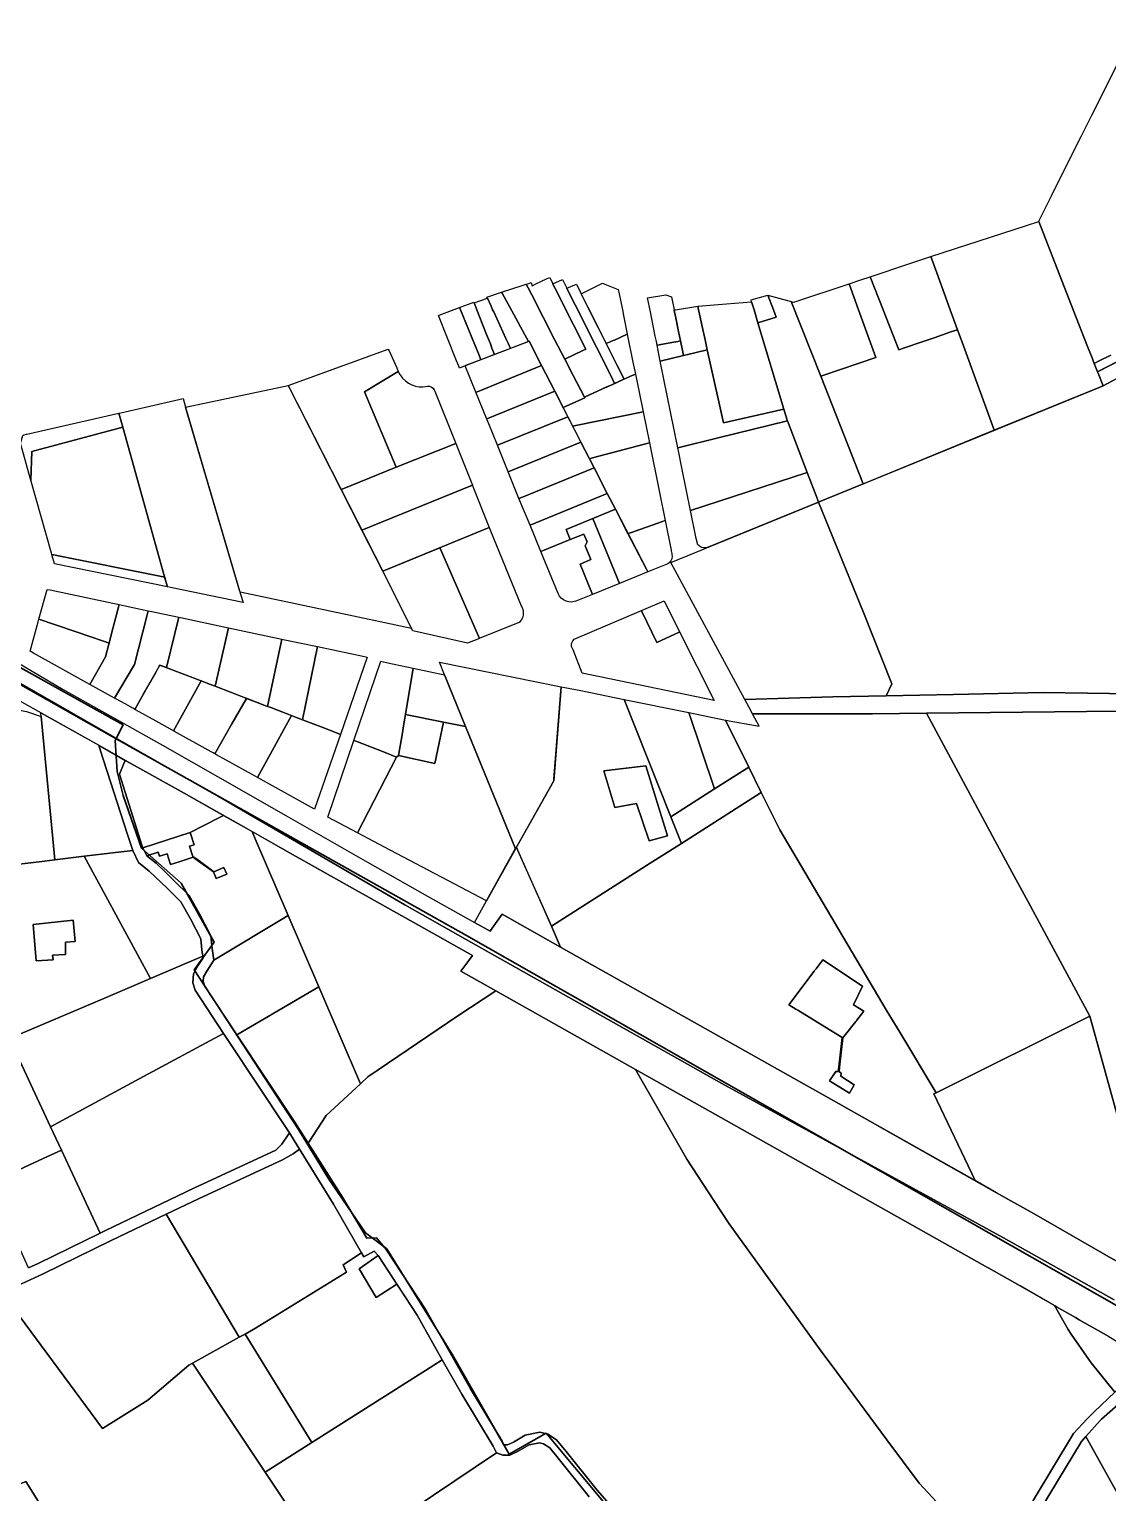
# Model space of a CAD drawing. Header units: metres. Extents: x 3 to 1027712, y 40 to 4430649.
# Drawn here: x 509090 to 509467, y 4411571 to 4412081 of the extents above; entities that cross this region are included whole.
import ezdxf

# ---------------------------------------------------------------- set-up
doc = ezdxf.new("R2010")
doc.units = ezdxf.units.M
doc.header["$MEASUREMENT"] = 0
doc.layers.add('A.ES.SDGC.CP.07003.cadastralparcel — CadastralParcel', color=1, linetype='Continuous')
doc.layers.add('Carreteras_5_km', color=2, linetype='Continuous', lineweight=30)
doc.layers.add('Itinerarios_Espacios_naturales_Protegidos_5_km', color=7, linetype='Continuous', lineweight=30, true_color=0x3800b0)

msp = doc.modelspace()

# ---------------------------------------------------------------- linework, layer by layer
at = {"layer": 'A.ES.SDGC.CP.07003.cadastralparcel — CadastralParcel', "color": 7, "linetype": 'Continuous', "flags": 128}
for points in [[(509467.79, 4411967.34), (509463.72, 4411965.32), (509462, 4411964.47), (509461.77, 4411965.06), (509461.22, 4411966.46), (509459.67, 4411970.41), (509454.67, 4411983.18), (509442.6, 4412013.96), (509442.64, 4412014.05), (509443.58, 4412015.91), (509447.11, 4412022.97), (509454.34, 4412037.41), (509457.43, 4412043.57), (509461.19, 4412051.09), (509464.12, 4412056.94), (509476.18, 4412081.03)], [(508745.02, 4412029.17), (508765.64, 4412021.24), (508790.14, 4412011.87), (508811.02, 4412003.96), (508827.6, 4411997.67), (508845.35, 4411990.66), (508866.15, 4411981.35), (508876.23, 4411976.42), (508881.7, 4411973.83), (508885.61, 4411971.98), (508909.17, 4411958.85), (508909.7, 4411957.97), (508913.53, 4411951.71), (508976.28, 4411915.09), (509070.7, 4411862.32), (509115.33, 4411836.81), (509160.79, 4411810.8), (509221.4, 4411775.67), (509242.6, 4411763.7), (509332.02, 4411713.26), (509430.37, 4411659.45), (509468.95, 4411637.78)], [(509476.9, 4411968.59), (509463.14, 4411961.52), (509462.68, 4411962.72), (509462, 4411964.47), (509463.72, 4411965.32), (509467.79, 4411967.34)], [(509498.13, 4411848.82), (509444.21, 4411849.65), (509412.9, 4411849.01), (509389.33, 4411848.52), (509391.31, 4411852.67), (509381.49, 4411877.54), (509365.79, 4411916.11), (509366.06, 4411916.22), (509366.06, 4411916.22), (509463.69, 4411956.13), (509465.05, 4411956.68), (509473.4, 4411961.03)], [(509468.95, 4411637.78), (509430.37, 4411659.45), (509332.02, 4411713.26), (509242.6, 4411763.7), (509221.4, 4411775.67), (509160.79, 4411810.8), (509115.33, 4411836.81), (509070.7, 4411862.32)], [(509083.18, 4411862), (509102.17, 4411850.74), (509136.83, 4411831.37), (509156.04, 4411820.37), (509179.85, 4411806.82), (509208.45, 4411790.46), (509229.39, 4411778.69), (509245.79, 4411769.48), (509251.16, 4411766.47), (509251.92, 4411767.51), (509255.34, 4411772.39), (509275.76, 4411760.88), (509372.96, 4411706.15), (509377.25, 4411703.73), (509427.9, 4411675.2), (509441.06, 4411667.79), (509468.68, 4411651.89)], [(509467.08, 4411624.99), (509456.76, 4411630.88), (509455.4, 4411631.66), (509448.85, 4411635.4), (509436.08, 4411642.69), (509425.15, 4411648.93), (509424.77, 4411649.15), (509301.9, 4411718.22), (509253.22, 4411745.59), (509240.99, 4411752.46), (509243.73, 4411756.21), (509244.99, 4411757.92), (509226.19, 4411768.47), (509202.07, 4411782.07), (509181.39, 4411793.68), (509164.23, 4411803.39), (509144.38, 4411814.53), (509125.78, 4411824.92), (509115.77, 4411830.65), (509083.01, 4411848.96)], [(509470.41, 4411843.19), (509403.43, 4411842.45), (509384.67, 4411842.24), (509372.75, 4411842.23), (509366.63, 4411842.23), (509342.77, 4411842.21), (509341.42, 4411844.71), (509340.03, 4411847.28), (509370.79, 4411848.14), (509389.33, 4411848.52), (509412.9, 4411849.01), (509444.21, 4411849.65), (509498.13, 4411848.82)], [(509486.82, 4411641.33), (509460.4, 4411736.83), (509438.94, 4411776.64), (509434.06, 4411785.6), (509427.32, 4411798.1), (509403.43, 4411842.45), (509470.41, 4411843.19)], [(509285.79, 4411569.17), (509274.96, 4411582.63), (509271.97, 4411586.22), (509269.78, 4411587.61), (509268.38, 4411588.01), (509264.79, 4411587.22), (509261.01, 4411585.02), (509258.02, 4411583.63), (509255.62, 4411583.63), (509253.43, 4411584.43), (509252.23, 4411586.82), (509241.27, 4411604.94), (509234.5, 4411616.91), (509225.72, 4411632.43), (509212.1, 4411653.27), (509210.7, 4411654.86), (509207.11, 4411652.87), (509206.34, 4411654.21), (509196.55, 4411671.2), (509184.66, 4411690.38), (509182.81, 4411693.36), (509181.14, 4411696.04), (509180, 4411697.89), (509159.8, 4411728.3), (509158.17, 4411730.78), (509148.24, 4411745.83), (509147.44, 4411748.42), (509147.64, 4411751.6), (509149.24, 4411754.39), (509151.03, 4411757.18), (509150.96, 4411757.7), (509150.63, 4411759.97), (509150.24, 4411763.75), (509146.65, 4411770.72), (509143.24, 4411776.64), (509138.45, 4411781.42), (509132.27, 4411787.4), (509128.48, 4411790.39), (509126.49, 4411794.57), (509124.64, 4411800.11), (509115.14, 4411829.63), (509114.61, 4411831.3), (509115.77, 4411830.65), (509123.87, 4411826.01), (509123.43, 4411824.97), (509123.43, 4411824.97), (509121.89, 4411821.23), (509129.78, 4411796.05), (509130.06, 4411795.45), (509131.37, 4411792.69), (509134.64, 4411790.11), (509138.13, 4411786.74), (509140.98, 4411783.99), (509146.12, 4411778.85), (509149.81, 4411772.45), (509153.75, 4411764.8), (509154.21, 4411760.41), (509154.79, 4411756.36), (509152.32, 4411752.52), (509151.18, 4411750.54), (509151.08, 4411748.85), (509151.53, 4411747.38), (509162.81, 4411730.28), (509183.03, 4411699.83), (509187.74, 4411692.43), (509199.67, 4411673.7), (509208.12, 4411659.38), (509211.49, 4411659.42), (509214.97, 4411655.45), (509228.8, 4411634.3), (509244.38, 4411606.76), (509255.39, 4411588.56), (509256.01, 4411587.32), (509256.26, 4411587.23), (509257.22, 4411587.23), (509259.34, 4411588.22), (509263.47, 4411590.61), (509268.49, 4411591.72), (509271.27, 4411590.93), (509274.37, 4411588.96), (509277.74, 4411584.92), (509288.54, 4411571.49), (509292.77, 4411566.69)], [(509292.77, 4411566.69), (509288.54, 4411571.49), (509277.74, 4411584.92), (509274.37, 4411588.96), (509271.27, 4411590.93), (509268.49, 4411591.72), (509263.47, 4411590.61), (509259.34, 4411588.22), (509257.22, 4411587.23), (509256.26, 4411587.23), (509256.01, 4411587.32), (509255.39, 4411588.56), (509244.38, 4411606.76), (509228.8, 4411634.3), (509214.97, 4411655.45), (509211.49, 4411659.42), (509208.12, 4411659.38), (509199.67, 4411673.7), (509187.74, 4411692.43), (509193.98, 4411702.15), (509205.97, 4411713.21), (509208.55, 4411715.59), (509239.95, 4411736.88), (509253.22, 4411745.59), (509301.9, 4411718.22), (509301.9, 4411718.22), (509319.8, 4411686.94), (509329.27, 4411672.51), (509334.61, 4411664.39), (509336.14, 4411662.26), (509366.34, 4411620.35), (509372.13, 4411612.56), (509389.63, 4411589.02), (509400.9, 4411573.85), (509427.02, 4411545.76)], [(509090.1, 4411648.98), (509093.52, 4411650.54), (509115.12, 4411661.06), (509117.02, 4411661.98), (509147.76, 4411676.74), (509176.38, 4411689.99), (509178.49, 4411692.09), (509181.14, 4411696.04), (509182.81, 4411693.36), (509184.66, 4411690.38), (509182.48, 4411688.76), (509178.71, 4411686.65), (509149.46, 4411673.12), (509138.18, 4411667.71), (509118.76, 4411658.38), (509095.23, 4411646.93), (509083.1, 4411641.35)], [(509440.7, 4411567.88), (509454.77, 4411591.26), (509459.57, 4411596.28), (509461.99, 4411598.8), (509461.99, 4411598.8), (509469.18, 4411605.65)], [(509470.35, 4411601.28), (509464.51, 4411596.22), (509464.09, 4411595.75), (509459.01, 4411590.12), (509457.51, 4411588.45), (509443.5, 4411565.13)], [(509194.6, 4411544.94), (509253.43, 4411584.43), (509255.62, 4411583.63), (509258.02, 4411583.63), (509261.01, 4411585.02), (509264.79, 4411587.22), (509268.38, 4411588.01), (509269.78, 4411587.61), (509271.97, 4411586.22), (509274.96, 4411582.63), (509285.79, 4411569.17)]]:
    msp.add_lwpolyline(points, dxfattribs=at)
for points in [[(509463.69, 4411956.13), (509427.1, 4411941.17), (509426.92, 4411941.55), (509416.33, 4411970.65), (509415.2, 4411973.73), (509414.29, 4411976.24), (509411.77, 4411983.18), (509407.01, 4411996.09), (509404.94, 4412001.72), (509438.35, 4412012.58), (509442.6, 4412013.96), (509454.67, 4411983.18), (509459.67, 4411970.41), (509461.22, 4411966.46), (509461.77, 4411965.06), (509462, 4411964.47), (509462.68, 4411962.72), (509463.14, 4411961.52), (509463.31, 4411961.08), (509465.05, 4411956.68), (509464.79, 4411956.56), (509463.69, 4411956.13)], [(509393.83, 4411998.03), (509404.94, 4412001.72), (509407.01, 4411996.09), (509411.77, 4411983.18), (509414.29, 4411976.24), (509412, 4411975.46), (509406.08, 4411973.44), (509401.64, 4411971.93), (509395.82, 4411969.95), (509393.82, 4411969.27), (509388.3, 4411983.18), (509383.74, 4411994.67), (509387.25, 4411995.84), (509393.83, 4411998.03)], [(509284.07, 4411952.72), (509284.21, 4411952.45), (509283.19, 4411951.98), (509276.7, 4411949.04), (509273.72, 4411954.82), (509269.14, 4411963.74), (509264.79, 4411972.21), (509264.57, 4411972.13), (509263.85, 4411973.45), (509263.33, 4411974.41), (509257.9, 4411984.35), (509256.76, 4411986.44), (509255.36, 4411988.98), (509255.16, 4411989.35), (509262.73, 4411991.75), (509263.8, 4411992.11), (509264.44, 4411990.87), (509265.71, 4411988.4), (509273.71, 4411972.85), (509277.29, 4411965.9), (509280.18, 4411960.29), (509283.74, 4411953.36), (509284.07, 4411952.72)], [(509277.29, 4411965.9), (509273.71, 4411972.85), (509265.71, 4411988.4), (509264.44, 4411990.87), (509263.8, 4411992.11), (509264.66, 4411992.4), (509265.51, 4411992.68), (509265.89, 4411991.56), (509266.34, 4411991.78), (509267.19, 4411992.19), (509270.91, 4411993.97), (509271.97, 4411994.47), (509273.06, 4411992.18), (509273.08, 4411992.15), (509274.65, 4411989.04), (509275.86, 4411986.67), (509284.55, 4411969.5), (509283.56, 4411969.01), (509277.29, 4411965.9)], [(509291.38, 4411956.02), (509290.37, 4411955.56), (509284.07, 4411952.72), (509280.18, 4411960.29), (509277.29, 4411965.9), (509283.56, 4411969.01), (509284.55, 4411969.5), (509275.86, 4411986.67), (509274.65, 4411989.04), (509273.08, 4411992.15), (509273.06, 4411992.18), (509276.41, 4411993.78), (509277.95, 4411990.72), (509279.74, 4411987.16), (509280.85, 4411984.94), (509288.32, 4411970.09), (509291.4, 4411963.96), (509293.88, 4411959.03), (509294.64, 4411957.5), (509293.64, 4411957.04), (509291.38, 4411956.02)], [(509279.74, 4411987.16), (509277.95, 4411990.72), (509280.75, 4411991.91), (509281.28, 4411992.13), (509283, 4411988.71), (509285.34, 4411984.05), (509288.91, 4411976.95), (509291.71, 4411971.38), (509295.56, 4411963.73), (509297.94, 4411958.98), (509297.43, 4411958.75), (509294.64, 4411957.5), (509293.88, 4411959.03), (509291.4, 4411963.96), (509288.32, 4411970.09), (509280.85, 4411984.94), (509279.74, 4411987.16)], [(509285.34, 4411984.05), (509283, 4411988.71), (509290.44, 4411992.42), (509291.27, 4411992.09), (509295.88, 4411990.29), (509296.07, 4411989.36), (509297.33, 4411983.18), (509297.73, 4411981.2), (509298.32, 4411978.28), (509299.06, 4411974.64), (509294.54, 4411972.63), (509294.17, 4411972.47), (509293.12, 4411972), (509291.71, 4411971.38), (509288.91, 4411976.95), (509285.34, 4411984.05)], [(509357.19, 4411985.84), (509376.47, 4411992.25), (509379.76, 4411983.18), (509385.77, 4411966.58), (509367.28, 4411960.22), (509366.62, 4411960.03), (509356.27, 4411986.08), (509357.19, 4411985.84)], [(509367.28, 4411960.22), (509385.77, 4411966.58), (509379.76, 4411983.18), (509376.47, 4411992.25), (509380.59, 4411993.62), (509383.74, 4411994.67), (509388.3, 4411983.18), (509393.82, 4411969.27), (509395.82, 4411969.95), (509401.64, 4411971.93), (509406.08, 4411973.44), (509412, 4411975.46), (509414.29, 4411976.24), (509415.2, 4411973.73), (509416.33, 4411970.65), (509426.92, 4411941.55), (509427.1, 4411941.17), (509382.01, 4411922.74), (509381.37, 4411922.48), (509366.62, 4411960.03), (509367.28, 4411960.22)], [(509245.58, 4411985.55), (509247.39, 4411981.02), (509249.94, 4411974.61), (509251.27, 4411971.26), (509251.83, 4411969.85), (509252.73, 4411967.59), (509252.41, 4411967.46), (509247.97, 4411965.76), (509247.09, 4411967.89), (509245.83, 4411970.93), (509242.69, 4411978.62), (509241.66, 4411981.15), (509240.83, 4411983.18), (509240.58, 4411983.79), (509240.49, 4411984.01), (509245.5, 4411985.87), (509245.58, 4411985.55)], [(509247.39, 4411981.02), (509245.58, 4411985.55), (509250.24, 4411987.18), (509251.5, 4411984.43), (509252.07, 4411983.18), (509252.43, 4411982.41), (509256.69, 4411973.14), (509257.44, 4411971.52), (509258.27, 4411969.71), (509252.73, 4411967.59), (509251.83, 4411969.85), (509251.27, 4411971.26), (509249.94, 4411974.61), (509247.39, 4411981.02)], [(509255.36, 4411988.98), (509256.76, 4411986.44), (509257.9, 4411984.35), (509263.33, 4411974.41), (509263.85, 4411973.45), (509264.57, 4411972.13), (509258.27, 4411969.71), (509257.44, 4411971.52), (509256.69, 4411973.14), (509252.43, 4411982.41), (509252.07, 4411983.18), (509251.5, 4411984.43), (509250.24, 4411987.18), (509250.07, 4411987.55), (509255.16, 4411989.35), (509255.36, 4411988.98)], [(509309.46, 4411970.79), (509309.2, 4411972.08), (509308.81, 4411973.99), (509307.1, 4411982.42), (509306.1, 4411987.39), (509312.48, 4411988.44), (509314.48, 4411987.73), (509315.42, 4411983.11), (509315.46, 4411982.91), (509315.95, 4411980.42), (509316.91, 4411975.65), (509317.58, 4411972.35), (509316.69, 4411972.17), (509315.25, 4411971.9), (509309.46, 4411970.79)], [(509323.61, 4411984.48), (509323.74, 4411984.5), (509330.77, 4411985.07), (509342.43, 4411986.01), (509343.28, 4411983.18), (509344.65, 4411978.61), (509353.68, 4411948.46), (509332.62, 4411943.7), (509330.77, 4411952.07), (509326.98, 4411969.22), (509326.2, 4411972.74), (509325.18, 4411977.36), (509324.23, 4411981.66), (509323.9, 4411983.18), (509323.61, 4411984.48)], [(509342.43, 4411986.01), (509342.24, 4411986.65), (509348.11, 4411988.25), (509350.04, 4411983.18), (509351.04, 4411980.55), (509344.65, 4411978.61), (509343.28, 4411983.18), (509342.43, 4411986.01)], [(509366.62, 4411960.03), (509381.37, 4411922.48), (509379.92, 4411921.88), (509366.06, 4411916.22), (509365.79, 4411916.11), (509365.57, 4411916.67), (509365.37, 4411917.15), (509361.81, 4411926.44), (509354.9, 4411944.43), (509354.81, 4411944.67), (509353.68, 4411948.46), (509344.65, 4411978.61), (509351.04, 4411980.55), (509350.04, 4411983.18), (509348.11, 4411988.25), (509350.66, 4411987.57), (509356.27, 4411986.08), (509366.62, 4411960.03)], [(509233.37, 4411981.26), (509240.49, 4411984.01), (509240.58, 4411983.79), (509240.83, 4411983.18), (509241.66, 4411981.15), (509242.69, 4411978.62), (509245.83, 4411970.93), (509247.09, 4411967.89), (509247.97, 4411965.76), (509242.57, 4411963.69), (509242.45, 4411963.65), (509240.49, 4411962.86), (509240.22, 4411963.56), (509239.44, 4411965.36), (509233.15, 4411981.17), (509233.37, 4411981.26)], [(509315.42, 4411983.11), (509315.84, 4411983.18), (509323.61, 4411984.48), (509323.9, 4411983.18), (509324.23, 4411981.66), (509325.18, 4411977.36), (509326.2, 4411972.74), (509326.98, 4411969.22), (509322.61, 4411968.16), (509318.62, 4411967.19), (509318.26, 4411968.95), (509317.58, 4411972.35), (509316.91, 4411975.65), (509315.95, 4411980.42), (509315.46, 4411982.91), (509315.42, 4411983.11)], [(509508.23, 4411984.67), (509499.66, 4411977.29), (509490.47, 4411970.68), (509480.74, 4411964.9), (509480.25, 4411964.59), (509477.57, 4411963.2), (509473.4, 4411961.03), (509465.05, 4411956.68), (509463.31, 4411961.08), (509463.14, 4411961.52), (509505.34, 4411983.18), (509508.23, 4411984.67)], [(509242.57, 4411963.69), (509264.79, 4411972.21), (509269.14, 4411963.74), (509246.98, 4411954.7), (509246.3, 4411954.42), (509246.23, 4411954.39), (509242.45, 4411963.65), (509242.57, 4411963.69)], [(509295.56, 4411963.73), (509291.71, 4411971.38), (509293.12, 4411972), (509294.17, 4411972.47), (509294.54, 4411972.63), (509299.06, 4411974.64), (509301.03, 4411964.95), (509301.88, 4411960.76), (509299.92, 4411959.87), (509297.94, 4411958.98), (509295.56, 4411963.73)], [(509317.58, 4411972.35), (509318.26, 4411968.95), (509318.62, 4411967.19), (509310.58, 4411965.24), (509309.46, 4411970.79), (509315.25, 4411971.9), (509316.69, 4411972.17), (509317.58, 4411972.35)], [(509215.91, 4411968.89), (509218.61, 4411962.98), (509219.11, 4411961.68), (509207.37, 4411954.54), (509218.39, 4411928.29), (509199.61, 4411920.66), (509199.22, 4411920.51), (509181.17, 4411955.98), (509180.74, 4411956.81), (509215.63, 4411969.49), (509215.91, 4411968.89)], [(509322.61, 4411968.16), (509326.98, 4411969.22), (509330.77, 4411952.07), (509332.62, 4411943.7), (509353.68, 4411948.46), (509354.81, 4411944.67), (509354.9, 4411944.43), (509330.77, 4411938.46), (509316.7, 4411934.98), (509310.58, 4411965.24), (509318.62, 4411967.19), (509322.61, 4411968.16)], [(509239.18, 4411936.58), (509218.39, 4411928.29), (509207.37, 4411954.54), (509219.11, 4411961.68), (509219.69, 4411960.61), (509219.79, 4411960.47), (509220.63, 4411959.36), (509221.63, 4411958.39), (509222.75, 4411957.57), (509223.65, 4411957.08), (509223.9, 4411956.96), (509225.12, 4411956.54), (509226.4, 4411956.31), (509227.7, 4411956.27), (509228.68, 4411956.38), (509229.37, 4411956.53), (509229.89, 4411956.52), (509230.07, 4411956.49), (509230.73, 4411956.24), (509231.29, 4411955.82), (509231.71, 4411955.26), (509231.9, 4411954.82), (509239.18, 4411936.58)], [(509246.3, 4411954.42), (509246.98, 4411954.7), (509269.14, 4411963.74), (509273.72, 4411954.82), (509250.07, 4411945.09), (509250.03, 4411945.08), (509246.23, 4411954.39), (509246.3, 4411954.42)], [(509283.19, 4411951.98), (509284.21, 4411952.45), (509284.07, 4411952.72), (509290.37, 4411955.56), (509293.64, 4411957.04), (509297.43, 4411958.75), (509299.92, 4411959.87), (509301.88, 4411960.76), (509304.56, 4411947.57), (509281.05, 4411942.79), (509280.01, 4411942.58), (509278.31, 4411945.89), (509276.87, 4411948.71), (509276.7, 4411949.04), (509283.19, 4411951.98)], [(509180.74, 4411956.81), (509213.97, 4411891.54), (509223.64, 4411872.29), (509223.67, 4411872.23), (509223.74, 4411872.1), (509223.77, 4411872.04), (509199.72, 4411877.15), (509163.93, 4411884.69), (509163.85, 4411884.97), (509145.15, 4411948.39), (509144.99, 4411948.94), (509144.97, 4411949.01), (509144.94, 4411949.1), (509144.92, 4411949.16), (509144.9, 4411949.23), (509180.74, 4411956.81)], [(509250.07, 4411945.09), (509273.72, 4411954.82), (509278.31, 4411945.89), (509253.76, 4411935.91), (509250.73, 4411943.45), (509250.71, 4411943.41), (509250.03, 4411945.08), (509250.07, 4411945.09)], [(509122.39, 4411947.26), (509144.03, 4411952.18), (509145.15, 4411948.39), (509164.13, 4411884.02), (509164.99, 4411881.09), (509139.62, 4411886.3), (509138.58, 4411886.51), (509137.82, 4411889.24), (509123.03, 4411942.22), (509121.67, 4411947.1), (509122.39, 4411947.26)], [(509091.31, 4411933.74), (509090.9, 4411923.8), (509090.23, 4411926.16), (509088.33, 4411932.88), (509087.28, 4411936.58), (509088.09, 4411939.34), (509088.43, 4411939.52), (509088.6, 4411939.59), (509089.43, 4411939.78), (509089.48, 4411939.78), (509121.67, 4411947.1), (509123.03, 4411942.22), (509091.31, 4411933.74)], [(509257.51, 4411926.61), (509253.76, 4411935.91), (509278.31, 4411945.89), (509282.89, 4411936.96), (509257.51, 4411926.61)], [(509281.05, 4411942.79), (509304.56, 4411947.57), (509306.75, 4411936.79), (509286.94, 4411931.49), (509285.86, 4411931.19), (509282.89, 4411936.96), (509280.01, 4411942.58), (509281.05, 4411942.79)], [(509316.7, 4411934.98), (509330.77, 4411938.46), (509354.9, 4411944.43), (509361.81, 4411926.44), (509330.77, 4411916.3), (509321.12, 4411913.15), (509318.21, 4411927.5), (509316.9, 4411934), (509316.7, 4411934.98)], [(509098.27, 4411897.77), (509098.12, 4411898.28), (509090.9, 4411923.8), (509091.31, 4411933.74), (509123.03, 4411942.22), (509137.59, 4411890.07), (509137.64, 4411889.87), (509098.27, 4411897.77)], [(509206.43, 4411906.36), (509199.22, 4411920.51), (509199.61, 4411920.66), (509218.39, 4411928.29), (509239.18, 4411936.58), (509245.02, 4411921.95), (509206.43, 4411906.36)], [(509261.25, 4411917.32), (509257.51, 4411926.61), (509282.89, 4411936.96), (509287.48, 4411928.03), (509261.85, 4411917.57), (509261.25, 4411917.32)], [(509286.94, 4411931.49), (509306.75, 4411936.79), (509310.28, 4411919.45), (509312.27, 4411909.66), (509309.67, 4411908.75), (509303.39, 4411906.56), (509300.49, 4411905.55), (509299.25, 4411905.2), (509294.9, 4411913.58), (509292.07, 4411919.1), (509287.48, 4411928.03), (509285.86, 4411931.19), (509286.94, 4411931.49)], [(509265.13, 4411908.1), (509261.25, 4411917.32), (509261.85, 4411917.57), (509287.48, 4411928.03), (509292.07, 4411919.1), (509265.13, 4411908.1)], [(509365.37, 4411917.15), (509365.57, 4411916.67), (509365.79, 4411916.11), (509327.29, 4411900.37), (509326.53, 4411900.15), (509325.75, 4411900.13), (509324.99, 4411900.31), (509324.79, 4411900.39), (509324.29, 4411900.68), (509324.03, 4411900.92), (509323.71, 4411901.21), (509323.13, 4411903.43), (509321.12, 4411913.15), (509330.77, 4411916.3), (509361.81, 4411926.44), (509365.37, 4411917.15)], [(509213.71, 4411892.05), (509206.68, 4411905.87), (509206.43, 4411906.36), (509245.02, 4411921.95), (509245.17, 4411921.56), (509250.9, 4411907.21), (509213.71, 4411892.05)], [(509268.91, 4411898.84), (509265.13, 4411908.1), (509292.07, 4411919.1), (509294.9, 4411913.58), (509277.67, 4411906.53), (509279.11, 4411903.01), (509268.91, 4411898.84)], [(509381.49, 4411877.54), (509391.31, 4411852.67), (509389.33, 4411848.52), (509370.79, 4411848.14), (509340.03, 4411847.28), (509314.28, 4411895.05), (509365.79, 4411916.11), (509381.49, 4411877.54)], [(509296.29, 4411887.73), (509286.87, 4411883.91), (509282.55, 4411894.5), (509286.35, 4411896.05), (509284.4, 4411900.81), (509285, 4411902.26), (509283.9, 4411904.96), (509279.11, 4411903.01), (509277.67, 4411906.53), (509287.06, 4411910.37), (509296.29, 4411887.73)], [(509305.71, 4411892.75), (509306.24, 4411891.76), (509296.29, 4411887.73), (509287.06, 4411910.37), (509294.9, 4411913.58), (509305.71, 4411892.75)], [(509314.34, 4411899.14), (509314.54, 4411898.2), (509314.64, 4411897.86), (509314.71, 4411897.1), (509314.62, 4411896.45), (509314.58, 4411896.34), (509314.26, 4411895.64), (509313.78, 4411895.04), (509313.15, 4411894.59), (509306.24, 4411891.76), (509305.71, 4411892.75), (509299.25, 4411905.2), (509300.49, 4411905.55), (509303.39, 4411906.56), (509309.67, 4411908.75), (509312.27, 4411909.66), (509314.35, 4411899.34), (509314.34, 4411899.14)], [(509234.08, 4411900.36), (509250.9, 4411907.21), (509251.11, 4411906.7), (509262.07, 4411879.89), (509262.27, 4411879.53), (509262.6, 4411878.62), (509262.71, 4411878.03), (509262.74, 4411877.65), (509262.69, 4411876.67), (509262.43, 4411875.73), (509261.99, 4411874.86), (509261.38, 4411874.1), (509247.61, 4411868.58), (509247.47, 4411868.53), (509233.83, 4411899.64), (509233.6, 4411900.16), (509234.08, 4411900.36)], [(509286.87, 4411883.91), (509281.05, 4411881.55), (509280.55, 4411881.4), (509279.59, 4411881.25), (509278.61, 4411881.3), (509277.67, 4411881.55), (509277.46, 4411881.63), (509276.79, 4411881.99), (509276.03, 4411882.59), (509275.4, 4411883.34), (509274.94, 4411884.2), (509268.91, 4411898.84), (509279.11, 4411903.01), (509283.9, 4411904.96), (509285, 4411902.26), (509284.4, 4411900.81), (509286.35, 4411896.05), (509282.55, 4411894.5), (509286.87, 4411883.91)], [(509247.47, 4411868.53), (509243.25, 4411866.84), (509224.22, 4411871.14), (509213.97, 4411891.54), (509213.71, 4411892.05), (509233.6, 4411900.16), (509233.83, 4411899.64), (509247.47, 4411868.53)], [(509137.75, 4411889.49), (509137.82, 4411889.24), (509138.58, 4411886.51), (509099.16, 4411894.6), (509098.39, 4411897.35), (509098.27, 4411897.77), (509137.64, 4411889.87), (509137.75, 4411889.49)], [(509111.89, 4411869.07), (509093.74, 4411875.21), (509096.64, 4411885.66), (509097.67, 4411885.44), (509099.25, 4411885.11), (509121.79, 4411880.33), (509121.68, 4411879.91), (509119.13, 4411870.31), (509118.23, 4411866.92), (509115.9, 4411867.71), (509111.89, 4411869.07)], [(509120.14, 4411847.73), (509111.55, 4411852.51), (509116.97, 4411862.15), (509118.14, 4411866.57), (509119.13, 4411870.31), (509121.68, 4411879.91), (509121.79, 4411880.33), (509123.79, 4411879.91), (509126.48, 4411879.34), (509131.87, 4411878.19), (509131.38, 4411876.3), (509127.05, 4411859.46), (509126.73, 4411858.92), (509120.14, 4411847.73)], [(509132.53, 4411878.06), (509142.58, 4411875.93), (509138.27, 4411858.35), (509135.98, 4411859.23), (509135.76, 4411858.83), (509130.15, 4411848.99), (509127.26, 4411843.78), (509126.82, 4411844.03), (509126.48, 4411844.22), (509123.83, 4411845.69), (509120.8, 4411847.37), (509120.14, 4411847.73), (509126.73, 4411858.92), (509127.05, 4411859.46), (509131.38, 4411876.3), (509131.87, 4411878.19), (509132.53, 4411878.06)], [(509283.32, 4411856.47), (509280.12, 4411864.6), (509279.57, 4411865.69), (509279.55, 4411866.29), (509279.57, 4411866.44), (509279.71, 4411867.03), (509280.06, 4411867.71), (509280.57, 4411868.28), (509304.01, 4411878.28), (509304.18, 4411877.92), (509309.32, 4411867.07), (509317.11, 4411870.76), (509317.31, 4411870.85), (509329.37, 4411846.88), (509283.32, 4411856.47)], [(509317.11, 4411870.76), (509309.32, 4411867.07), (509304.18, 4411877.92), (509304.01, 4411878.28), (509311.88, 4411881.64), (509317.31, 4411870.85), (509317.11, 4411870.76)], [(509093.51, 4411874.38), (509093.74, 4411875.21), (509111.89, 4411869.07), (509115.9, 4411867.71), (509118.23, 4411866.92), (509118.14, 4411866.57), (509116.97, 4411862.15), (509111.55, 4411852.51), (509091.86, 4411863.44), (509091.29, 4411863.75), (509090.66, 4411864.1), (509093.51, 4411874.38)], [(509143.16, 4411875.81), (509159.91, 4411872.26), (509155.27, 4411851.84), (509153.66, 4411852.45), (509151.53, 4411853.27), (509138.76, 4411858.17), (509138.27, 4411858.35), (509142.58, 4411875.93), (509143.16, 4411875.81)], [(509173.51, 4411844.84), (509173.19, 4411844.96), (509169.31, 4411846.45), (509166.08, 4411847.69), (509165.32, 4411847.98), (509155.79, 4411851.63), (509155.27, 4411851.84), (509159.91, 4411872.26), (509178.47, 4411868.33), (509173.51, 4411844.84)], [(509179.5, 4411868.11), (509191.01, 4411865.68), (509185.77, 4411840.14), (509182.68, 4411841.33), (509177.33, 4411843.38), (509174.65, 4411844.4), (509173.51, 4411844.84), (509178.47, 4411868.33), (509178.49, 4411868.32), (509179.5, 4411868.11)], [(509191.01, 4411865.68), (509207.32, 4411862.23), (509208.34, 4411862.01), (509198.98, 4411835.07), (509197.63, 4411835.59), (509192.18, 4411837.68), (509185.77, 4411840.14), (509191.01, 4411865.68)], [(509138.76, 4411858.17), (509150.37, 4411853.71), (509140.7, 4411836.31), (509139.61, 4411836.91), (509134.68, 4411839.66), (509128.7, 4411842.99), (509127.26, 4411843.78), (509130.15, 4411848.99), (509134.49, 4411856.6), (509135.76, 4411858.83), (509135.98, 4411859.23), (509138.76, 4411858.17)], [(509215.55, 4411860.05), (509224.35, 4411858.19), (509221.63, 4411842.03), (509221.09, 4411838.81), (509220.44, 4411834.97), (509219.22, 4411827.7), (509218.49, 4411827.17), (509213.93, 4411828.95), (509204.68, 4411832.55), (509203.69, 4411832.94), (509213.11, 4411860.56), (509215.55, 4411860.05)], [(509224.35, 4411858.19), (509235.27, 4411855.88), (509242.65, 4411837.83), (509234.92, 4411839.37), (509221.63, 4411842.03), (509224.35, 4411858.19)], [(509235.27, 4411855.88), (509233.5, 4411860.22), (509275.95, 4411851.69), (509273.37, 4411818.91), (509260.09, 4411795.21), (509242.65, 4411837.83), (509235.27, 4411855.88)], [(509165.32, 4411847.98), (509166.08, 4411847.69), (509166.2, 4411847.64), (509161.1, 4411838.74), (509155.11, 4411828.31), (509154.5, 4411828.65), (509153.87, 4411829), (509141.04, 4411836.12), (509140.7, 4411836.31), (509150.37, 4411853.71), (509150.58, 4411853.63), (509151.53, 4411853.27), (509153.66, 4411852.45), (509155.27, 4411851.84), (509155.79, 4411851.63), (509164.57, 4411848.27), (509165.32, 4411847.98)], [(509176.53, 4411831.86), (509170.01, 4411820.04), (509169.15, 4411820.52), (509155.76, 4411827.95), (509155.11, 4411828.31), (509161.1, 4411838.74), (509166.2, 4411847.64), (509169.31, 4411846.45), (509173.19, 4411844.96), (509174.65, 4411844.4), (509177.33, 4411843.38), (509181.91, 4411841.62), (509176.53, 4411831.86)], [(509273.42, 4411819.49), (509275.95, 4411851.69), (509277.22, 4411851.45), (509282.79, 4411850.33), (509297.99, 4411847.24), (509314.23, 4411806.33), (509317.91, 4411797.07), (509307.03, 4411790.12), (509272.55, 4411768.15), (509260.35, 4411795.68), (509273.37, 4411818.91), (509273.42, 4411819.49)], [(509075.51, 4411788.47), (509069.49, 4411842.67), (509077.09, 4411844.18), (509085.42, 4411843.82), (509089.46, 4411843.08), (509094.49, 4411841.27), (509099.33, 4411791.32), (509093.8, 4411790.65), (509088.83, 4411790.06), (509086.84, 4411789.83), (509075.51, 4411788.47)], [(509115.14, 4411829.63), (509124.64, 4411800.11), (509126.49, 4411794.57), (509109.51, 4411792.54), (509099.33, 4411791.32), (509094.49, 4411841.27), (509094.36, 4411842.62), (509114.61, 4411831.3), (509115.14, 4411829.63)], [(509297.99, 4411847.24), (509320.47, 4411842.66), (509329.52, 4411816.07), (509314.23, 4411806.33), (509297.99, 4411847.24)], [(509320.47, 4411842.66), (509333.37, 4411840.04), (509341.45, 4411823.68), (509329.52, 4411816.07), (509320.47, 4411842.66)], [(509434.06, 4411785.6), (509438.94, 4411776.64), (509460.4, 4411736.83), (509406.85, 4411710.07), (509406.49, 4411710.67), (509394.46, 4411730.6), (509389.37, 4411739.05), (509371.58, 4411769.11), (509352.28, 4411801.75), (509345.81, 4411814.85), (509341.45, 4411823.68), (509333.37, 4411840.04), (509345.06, 4411837.92), (509342.77, 4411842.21), (509366.63, 4411842.23), (509372.75, 4411842.23), (509384.67, 4411842.24), (509403.43, 4411842.45), (509427.32, 4411798.1), (509434.06, 4411785.6)], [(509176.53, 4411831.86), (509181.91, 4411841.62), (509182.68, 4411841.33), (509185.77, 4411840.14), (509192.18, 4411837.68), (509197.63, 4411835.59), (509198.98, 4411835.07), (509189.91, 4411808.99), (509170.01, 4411820.04), (509176.53, 4411831.86)], [(509234.92, 4411839.37), (509242.65, 4411837.83), (509260.09, 4411795.21), (509260.08, 4411795.19), (509259.81, 4411794.71), (509249.87, 4411776.99), (509216.34, 4411794.72), (509204.95, 4411800.73), (509218.49, 4411827.17), (509219.22, 4411827.7), (509231.86, 4411824.86), (509234.92, 4411839.37)], [(509221.63, 4411842.03), (509234.92, 4411839.37), (509231.86, 4411824.86), (509219.22, 4411827.7), (509220.44, 4411834.97), (509221.09, 4411838.81), (509221.63, 4411842.03)], [(509204.68, 4411832.55), (509213.93, 4411828.95), (509218.49, 4411827.17), (509204.95, 4411800.73), (509194.58, 4411806.22), (509203.69, 4411832.94), (509204.68, 4411832.55)], [(509123.43, 4411824.97), (509123.87, 4411826.01), (509125.78, 4411824.92), (509144.38, 4411814.53), (509158.15, 4411806.8), (509156.53, 4411805.97), (509146.56, 4411800.84), (509130.06, 4411795.45), (509129.78, 4411796.05), (509121.89, 4411821.23), (509123.43, 4411824.97)], [(509313.11, 4411799.74), (509306.73, 4411797.99), (509302.28, 4411810.94), (509294.74, 4411809.58), (509290.87, 4411822.33), (509305.57, 4411824.07), (509313.11, 4411799.74)], [(509313.11, 4411799.74), (509305.57, 4411824.07), (509290.87, 4411822.33), (509294.74, 4411809.58), (509302.28, 4411810.94), (509306.73, 4411797.99), (509313.11, 4411799.74)], [(509317.91, 4411797.07), (509314.23, 4411806.33), (509329.52, 4411816.07), (509341.45, 4411823.68), (509345.81, 4411814.85), (509317.91, 4411797.07)], [(509420.38, 4411679.44), (509377.25, 4411703.73), (509372.96, 4411706.15), (509275.76, 4411760.88), (509272.55, 4411768.15), (509307.03, 4411790.12), (509317.91, 4411797.07), (509345.81, 4411814.85), (509352.28, 4411801.75), (509371.58, 4411769.11), (509389.37, 4411739.05), (509394.46, 4411730.6), (509406.49, 4411710.67), (509406.85, 4411710.07), (509405.98, 4411709.64), (509420.38, 4411679.44)], [(509156.53, 4411805.97), (509158.15, 4411806.8), (509164.23, 4411803.39), (509168.16, 4411801.17), (509169.24, 4411798.65), (509180.76, 4411771.87), (509154.79, 4411756.36), (509154.21, 4411760.41), (509153.75, 4411764.8), (509149.81, 4411772.45), (509146.12, 4411778.85), (509140.98, 4411783.99), (509138.13, 4411786.74), (509134.64, 4411790.11), (509131.37, 4411792.69), (509135.4, 4411794.01), (509135.86, 4411792.61), (509138.47, 4411793.46), (509139.71, 4411789.66), (509142.74, 4411790.65), (509147.58, 4411792.23), (509149.48, 4411790.85), (509154.63, 4411787.11), (509155.63, 4411784.76), (509159.27, 4411786.3), (509158.28, 4411788.66), (509154.79, 4411787.18), (509149.65, 4411790.91), (509147.5, 4411792.47), (509146.34, 4411796.04), (509147.96, 4411796.57), (509146.56, 4411800.84), (509156.53, 4411805.97)], [(509131.37, 4411792.69), (509130.06, 4411795.45), (509146.56, 4411800.84), (509147.96, 4411796.57), (509146.34, 4411796.04), (509147.5, 4411792.47), (509149.65, 4411790.91), (509154.79, 4411787.18), (509158.28, 4411788.66), (509159.27, 4411786.3), (509155.63, 4411784.76), (509154.63, 4411787.11), (509149.48, 4411790.85), (509147.58, 4411792.23), (509142.74, 4411790.65), (509139.71, 4411789.66), (509138.47, 4411793.46), (509135.86, 4411792.61), (509135.4, 4411794.01), (509131.37, 4411792.69)], [(509253.22, 4411745.59), (509239.95, 4411736.88), (509208.55, 4411715.59), (509205.97, 4411713.21), (509191.43, 4411747.04), (509180.76, 4411771.87), (509169.24, 4411798.65), (509168.16, 4411801.17), (509181.39, 4411793.68), (509202.07, 4411782.07), (509226.19, 4411768.47), (509244.99, 4411757.92), (509243.73, 4411756.21), (509240.99, 4411752.46), (509253.22, 4411745.59)], [(509083.44, 4411728.98), (509056.74, 4411786.22), (509075.51, 4411788.47), (509086.84, 4411789.83), (509088.83, 4411790.06), (509093.8, 4411790.65), (509099.33, 4411791.32), (509109.51, 4411792.54), (509132.65, 4411749.91), (509116.35, 4411742.98), (509083.44, 4411728.98)], [(509132.65, 4411749.91), (509109.51, 4411792.54), (509126.49, 4411794.57), (509128.48, 4411790.39), (509132.27, 4411787.4), (509138.45, 4411781.42), (509143.24, 4411776.64), (509146.65, 4411770.72), (509150.24, 4411763.75), (509150.63, 4411759.97), (509150.96, 4411757.7), (509132.65, 4411749.91)], [(509275.76, 4411760.88), (509255.34, 4411772.39), (509251.92, 4411767.51), (509251.16, 4411766.47), (509245.79, 4411769.48), (509260.31, 4411795.78), (509272.55, 4411768.15), (509275.76, 4411760.88)], [(509162.81, 4411730.28), (509151.53, 4411747.38), (509151.08, 4411748.85), (509151.18, 4411750.54), (509152.32, 4411752.52), (509154.79, 4411756.36), (509180.76, 4411771.87), (509191.43, 4411747.04), (509162.81, 4411730.28)], [(509092.78, 4411756.05), (509091.75, 4411768.78), (509105.72, 4411770.22), (509106.34, 4411762.83), (509103.05, 4411762.62), (509103.05, 4411758.31), (509098.53, 4411758.11), (509098.74, 4411756.46), (509092.78, 4411756.05)], [(509092.78, 4411756.05), (509098.74, 4411756.46), (509098.53, 4411758.11), (509103.05, 4411758.31), (509103.05, 4411762.62), (509106.34, 4411762.83), (509105.72, 4411770.22), (509091.75, 4411768.78), (509092.78, 4411756.05)], [(509084.72, 4411726.23), (509083.44, 4411728.98), (509116.35, 4411742.98), (509132.65, 4411749.91), (509150.96, 4411757.7), (509151.03, 4411757.18), (509149.24, 4411754.39), (509147.64, 4411751.6), (509147.44, 4411748.42), (509148.24, 4411745.83), (509158.17, 4411730.78), (509128.74, 4411714.91), (509097.79, 4411698.22), (509084.72, 4411726.23)], [(509374.08, 4411729.34), (509358.52, 4411738.84), (509357.91, 4411739.21), (509355.42, 4411740.73), (509364.28, 4411752.48), (509364.42, 4411752.67), (509364.92, 4411753.33), (509365.84, 4411754.55), (509367.25, 4411756.43), (509381.12, 4411747.19), (509377.95, 4411740.71), (509381.63, 4411738.54), (509379.19, 4411735.43), (509379.1, 4411735.31), (509379.02, 4411735.21), (509378.77, 4411734.89), (509374.3, 4411729.2), (509373.13, 4411718.95), (509372.96, 4411717.48), (509373.69, 4411716.85), (509373.55, 4411715.87), (509378.22, 4411712.85), (509376.62, 4411709.92), (509369.65, 4411714.17), (509371.84, 4411717.53), (509372.67, 4411717.49), (509372.86, 4411719.1), (509374.08, 4411729.34)], [(509373.13, 4411718.95), (509374.3, 4411729.2), (509378.77, 4411734.89), (509379.02, 4411735.21), (509379.1, 4411735.31), (509379.19, 4411735.43), (509381.63, 4411738.54), (509377.95, 4411740.71), (509381.12, 4411747.19), (509367.25, 4411756.43), (509365.84, 4411754.55), (509364.92, 4411753.33), (509364.42, 4411752.67), (509364.28, 4411752.48), (509355.42, 4411740.73), (509357.91, 4411739.21), (509358.52, 4411738.84), (509374.08, 4411729.34), (509372.86, 4411719.1), (509372.67, 4411717.49), (509371.84, 4411717.53), (509369.65, 4411714.17), (509376.62, 4411709.92), (509378.22, 4411712.85), (509373.55, 4411715.87), (509373.69, 4411716.85), (509372.96, 4411717.48), (509373.13, 4411718.95)], [(509183.03, 4411699.83), (509162.81, 4411730.28), (509191.43, 4411747.04), (509205.97, 4411713.21), (509193.98, 4411702.15), (509187.74, 4411692.43), (509183.03, 4411699.83)], [(509406.85, 4411710.07), (509460.4, 4411736.83), (509486.82, 4411641.33), (509468.68, 4411651.89), (509441.06, 4411667.79), (509427.9, 4411675.2), (509420.38, 4411679.44), (509405.98, 4411709.64), (509406.85, 4411710.07)], [(509101.6, 4411690.03), (509097.79, 4411698.22), (509128.74, 4411714.91), (509158.17, 4411730.78), (509159.8, 4411728.3), (509180, 4411697.89), (509181.14, 4411696.04), (509178.49, 4411692.09), (509176.38, 4411689.99), (509147.76, 4411676.74), (509117.02, 4411661.98), (509115.12, 4411661.06), (509104.64, 4411683.52), (509101.6, 4411690.03)], [(509076.36, 4411679.02), (509060.53, 4411713.6), (509084.72, 4411726.23), (509097.79, 4411698.22), (509101.6, 4411690.03), (509095.26, 4411687.1), (509076.6, 4411678.48), (509076.36, 4411679.02)], [(509461.99, 4411598.8), (509459.57, 4411596.28), (509454.77, 4411591.26), (509440.7, 4411567.88), (509427.02, 4411545.76), (509400.9, 4411573.85), (509389.63, 4411589.02), (509372.13, 4411612.56), (509366.34, 4411620.35), (509336.14, 4411662.26), (509334.61, 4411664.39), (509329.27, 4411672.51), (509319.8, 4411686.94), (509301.9, 4411718.22), (509424.77, 4411649.15), (509425.15, 4411648.93), (509436.08, 4411642.69), (509448.08, 4411635.84), (509452.85, 4411627.51), (509453.95, 4411625.9), (509460.04, 4411617.03), (509460.95, 4411615.9), (509469.18, 4411605.65), (509461.99, 4411598.8)], [(509090.1, 4411648.98), (509076.6, 4411678.48), (509095.26, 4411687.1), (509101.6, 4411690.03), (509104.64, 4411683.52), (509115.12, 4411661.06), (509093.52, 4411650.54), (509090.1, 4411648.98)], [(509163.63, 4411624.76), (509138.18, 4411667.71), (509149.46, 4411673.12), (509178.71, 4411686.65), (509182.48, 4411688.76), (509184.66, 4411690.38), (509196.55, 4411671.2), (509206.34, 4411654.21), (509199.92, 4411650.01), (509201.02, 4411647.43), (509169.33, 4411627.92), (509165.67, 4411625.89), (509163.63, 4411624.76)], [(509087.03, 4411632.15), (509083.1, 4411641.35), (509095.23, 4411646.93), (509118.76, 4411658.38), (509138.18, 4411667.71), (509163.63, 4411624.76), (509147.3, 4411615.69), (509146.11, 4411615.03), (509131.74, 4411602.88), (509115.89, 4411592.94), (509087.03, 4411632.15)], [(509218.61, 4411643.3), (509225.72, 4411632.43), (509234.5, 4411616.91), (509229.94, 4411614.03), (509189.03, 4411588.11), (509165.67, 4411625.89), (509169.33, 4411627.92), (509201.02, 4411647.43), (509199.92, 4411650.01), (509206.34, 4411654.21), (509207.11, 4411652.87), (509210.7, 4411654.86), (509212.1, 4411653.27), (509205.45, 4411648.69), (509211.4, 4411638.67), (509218.61, 4411643.3)], [(509218.61, 4411643.3), (509211.4, 4411638.67), (509205.45, 4411648.69), (509212.1, 4411653.27), (509218.61, 4411643.3)], [(509045.75, 4411557.1), (509015.48, 4411615.24), (509056.1, 4411629.95), (509071.14, 4411636.23), (509080.06, 4411639.95), (509083.1, 4411641.35), (509087.03, 4411632.15), (509115.89, 4411592.94), (509131.74, 4411602.88), (509146.11, 4411615.03), (509147.3, 4411615.69), (509172.67, 4411577.74), (509194.6, 4411544.94), (509143.63, 4411510.73), (509134.03, 4411504.28), (509126.55, 4411515.57), (509119.77, 4411525.61), (509089.24, 4411574.41), (509045.75, 4411557.1)], [(509453.95, 4411625.9), (509452.85, 4411627.51), (509448.08, 4411635.84), (509448.85, 4411635.4), (509455.4, 4411631.66), (509456.76, 4411630.88), (509467.08, 4411624.99), (509479.47, 4411617.43), (509479.21, 4411617.02), (509472.07, 4411608.94), (509469.71, 4411606.25), (509469.18, 4411605.65), (509460.95, 4411615.9), (509460.04, 4411617.03), (509453.95, 4411625.9)], [(509172.67, 4411577.74), (509147.3, 4411615.69), (509163.63, 4411624.76), (509165.67, 4411625.89), (509189.03, 4411588.11), (509172.67, 4411577.74)], [(509194.6, 4411544.94), (509172.67, 4411577.74), (509189.03, 4411588.11), (509229.94, 4411614.03), (509234.5, 4411616.91), (509241.27, 4411604.94), (509252.23, 4411586.82), (509253.43, 4411584.43), (509194.6, 4411544.94)], [(509552.8, 4411569.18), (509521.61, 4411554.86), (509487.54, 4411539.22), (509467.78, 4411574.47), (509459.01, 4411590.12), (509464.09, 4411595.75), (509464.51, 4411596.22), (509470.35, 4411601.28), (509472.53, 4411603.3), (509479.71, 4411609.94), (509484.51, 4411614.36), (509492.02, 4411609.78), (509513.98, 4411595.71), (509541.25, 4411577.5), (509548.08, 4411572.69), (509552.8, 4411569.18)], [(509402.03, 4411427.25), (509378.23, 4411468.96), (509418.22, 4411524.7), (509443.5, 4411565.13), (509457.51, 4411588.45), (509459.01, 4411590.12), (509467.78, 4411574.47), (509487.54, 4411539.22), (509489.12, 4411536.4), (509502.22, 4411511.22), (509506.29, 4411503.4), (509509.21, 4411497.05), (509521.05, 4411471.26), (509515.86, 4411467.58), (509509.57, 4411463.1), (509489.09, 4411444.95), (509439.02, 4411396.55), (509426.22, 4411384.18), (509425.9, 4411385.4), (509417.9, 4411399.42), (509402.03, 4411427.25)], [(508886.04, 4411492.1), (508884.19, 4411498.33), (508984.3, 4411534.6), (508985.84, 4411532.43), (509045.75, 4411557.1), (509089.24, 4411574.41), (509119.77, 4411525.61), (509092.19, 4411510.7), (509067.29, 4411497.24), (509065.96, 4411496.52), (509058.18, 4411492.66), (509053.68, 4411490.43), (509034.51, 4411480.93), (509019.89, 4411473.69), (508957.98, 4411447.54), (508903.42, 4411426.38), (508891.36, 4411471.99), (508886.04, 4411492.1)]]:
    msp.add_lwpolyline(points, close=True, dxfattribs=at)
at = {"layer": 'Carreteras_5_km'}
for p, q in [((509121.75, 4411832.95, 1.66), (509087.39, 4411852.31, 1.67)), ((509489.05, 4411624.86, 2.49), (509242.96, 4411764.96, 1.75))]:
    msp.add_line(p, q, dxfattribs=at)
msp.add_polyline3d([(509242.96, 4411764.96, 1.75), (509229.73, 4411772.38, 1.66), (509121.75, 4411832.95, 1.66)], dxfattribs=at)
at = {"layer": 'Itinerarios_Espacios_naturales_Protegidos_5_km'}
msp.add_lwpolyline([(509291.37, 4411566.65), (509270.69, 4411591.31), (509257.85, 4411583.98), (509238.07, 4411618.7), (509215.09, 4411655.68), (509207.74, 4411661.16), (509194.87, 4411679.89), (509184.29, 4411697.24), (509147.97, 4411752.96), (509154.85, 4411762.57), (509143.34, 4411783.12), (509129.57, 4411795.44), (509123.12, 4411813.72), (509121.04, 4411822.16), (509120.34, 4411832.91), (509123.09, 4411838.39), (508955.04, 4411931.89), (508905.91, 4411959.26), (508860, 4411982.97), (508800.78, 4412005.29), (508739.27, 4412028.08), (508721.13, 4412036.51)], dxfattribs=at)

doc.saveas('drawing.dxf')
